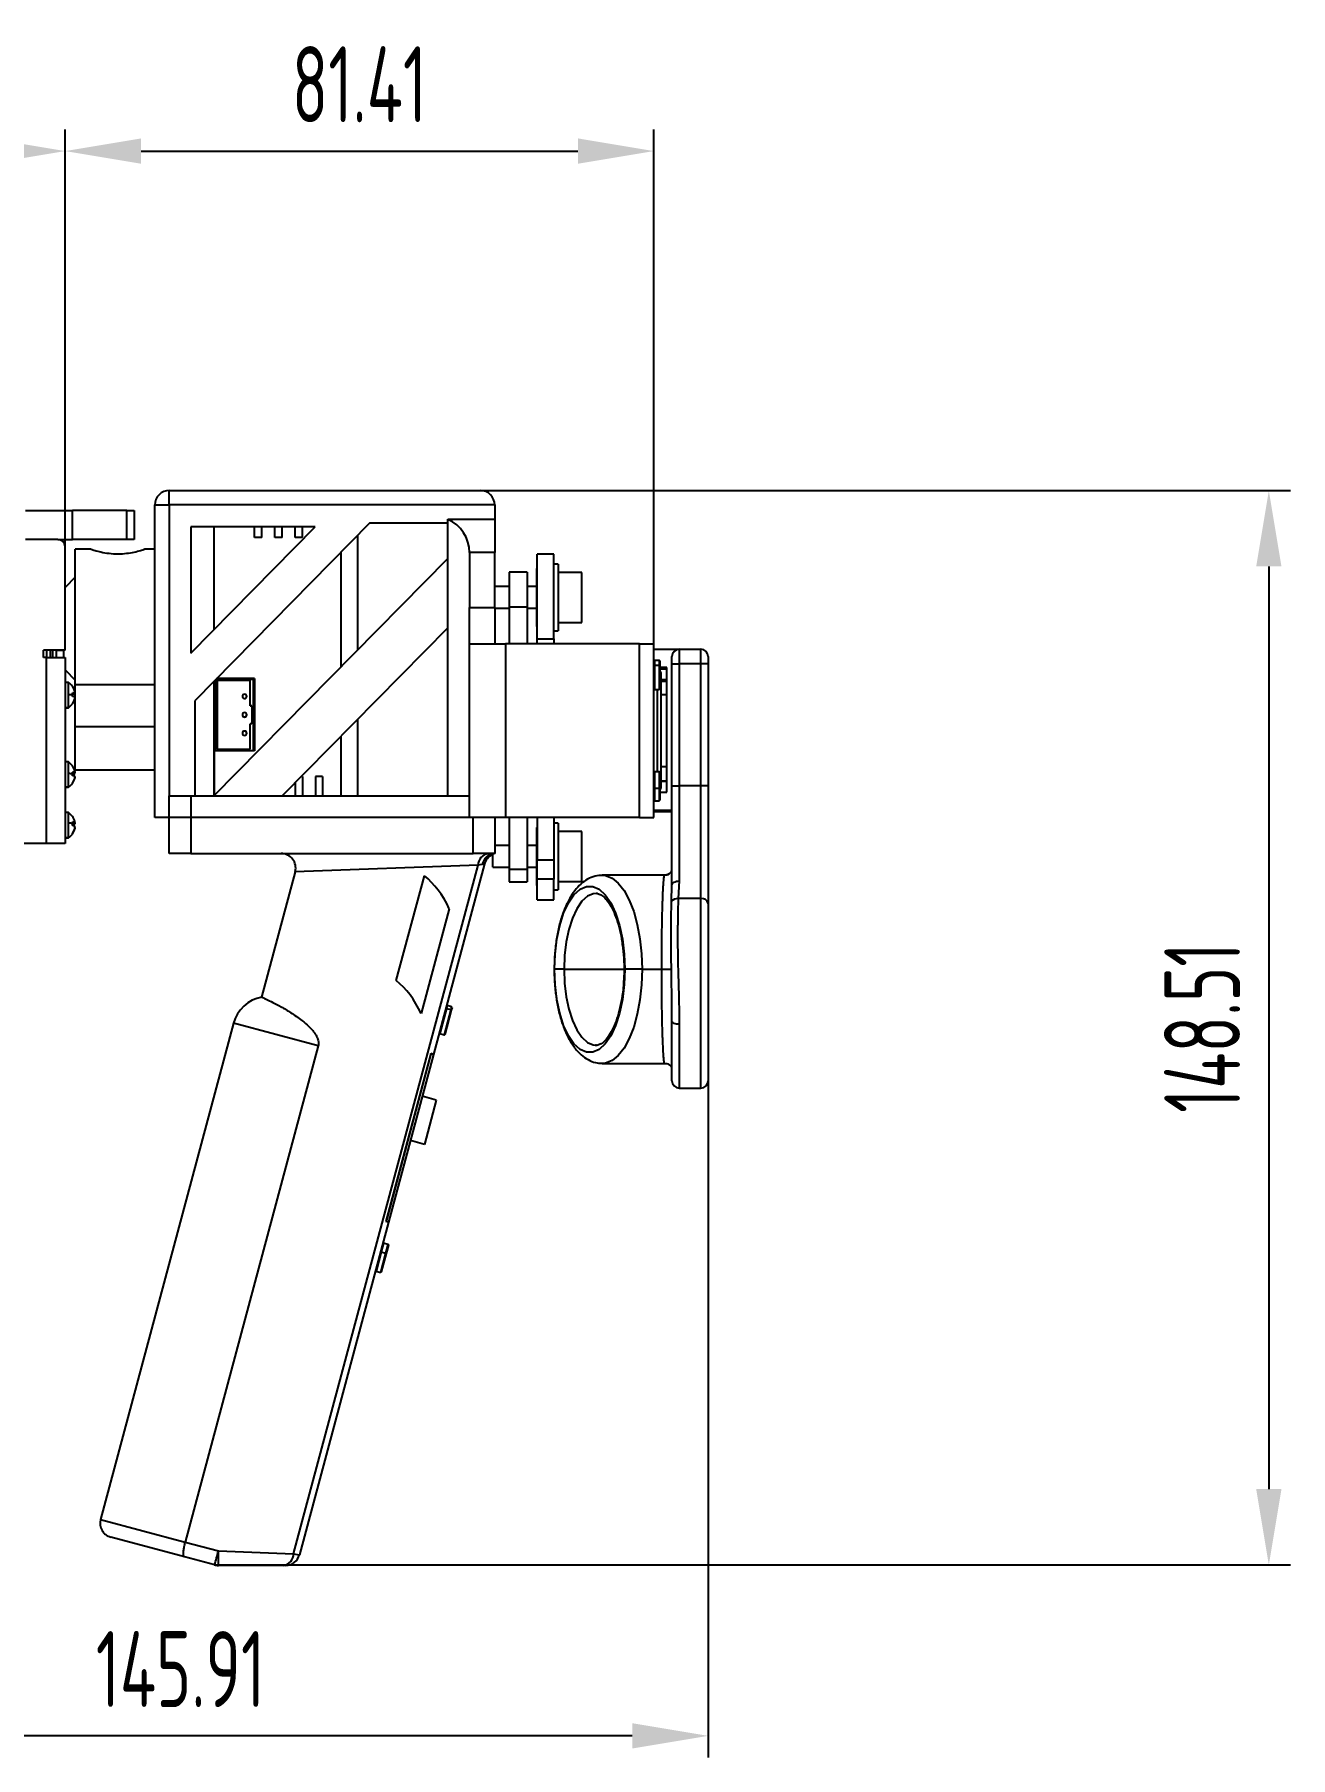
# Model space of a CAD drawing. Header units: millimetres. Extents: x 1167 to 2427, y 18 to 909.
# Drawn here: x 1931.9 to 2105.6, y 214.8 to 452.9 of the extents above; entities that cross this region are included whole.
import ezdxf

# ---------------------------------------------------------------- set-up
doc = ezdxf.new("R2010")
doc.units = ezdxf.units.MM
doc.header["$PDSIZE"] = -1
doc.layers.add('7标注层', color=4, linetype='Continuous')
doc.styles.add('PC_TEXTSTYLE', font='ISOCP.SHX', dxfattribs={"width": 0.707, "bigfont": 'GBCBIG.SHX'})
doc.dimstyles.new('GB_LINEAR', dxfattribs={"dimtxt": 3.5, "dimasz": 3.5, "dimexe": 1, "dimexo": 0, "dimgap": 1.5, "dimtad": 1, "dimdsep": 46, "dimtxsty": 'PC_TEXTSTYLE', "dimcen": 0, "dimclrd": 256, "dimclrt": 3, "dimadec": 0, "dimazin": 2, "dimtp": 0.1, "dimtm": 0.1, "dimtfac": 0.71, "dimtdec": 3, "dimtmove": 0, "dimatfit": 3, "dimfxl": 1, "dimtfill": 1, "dimarcsym": 0})

# ---------------------------------------------------------------- blocks, each defined once
blk = doc.blocks.new('*D23')
at = {"layer": '7标注层', "color": 0, "lineweight": -2}
for p, q in [((1879.12, 372.12), (1879.12, 439.81)), ((1936.12, 372.12), (1936.12, 439.81))]:
    blk.add_line(p, q, dxfattribs=at)
at = {"layer": '7标注层', "lineweight": -2}
blk.add_line((1889.62, 436.81), (1925.62, 436.81), dxfattribs=at)
at = {"layer": '7标注层'}
for points in [[(1889.62, 438.56), (1889.62, 435.06), (1879.12, 436.81)], [(1925.62, 435.06), (1925.62, 438.56), (1936.12, 436.81)]]:
    blk.add_solid(points, dxfattribs=at)
at = {"layer": 'Defpoints', "color": 0}
for p in [(1936.12, 436.81), (1879.12, 372.12), (1936.12, 372.12)]:
    blk.add_point(p, dxfattribs=at)
at = {"layer": '7标注层', "color": 3, "insert": (1907.62, 446.04), "char_height": 10.5, "attachment_point": 5, "style": 'PC_TEXTSTYLE', "bg_fill": 3, "box_fill_scale": 1.1, "bg_fill_color": 257, "bg_fill_transparency": 0}
blk.add_mtext('57', dxfattribs=at)
blk = doc.blocks.new('*D24')
at = {"layer": '7标注层', "color": 0, "lineweight": -2}
for p, q in [((1936.12, 382.12), (1936.12, 439.81)), ((2017.53, 368.71), (2017.53, 439.81))]:
    blk.add_line(p, q, dxfattribs=at)
at = {"layer": '7标注层', "lineweight": -2}
blk.add_line((1946.62, 436.81), (2007.03, 436.81), dxfattribs=at)
at = {"layer": '7标注层'}
for points in [[(1946.62, 438.56), (1946.62, 435.06), (1936.12, 436.81)], [(2007.03, 435.06), (2007.03, 438.56), (2017.53, 436.81)]]:
    blk.add_solid(points, dxfattribs=at)
at = {"layer": 'Defpoints', "color": 0}
for p in [(2017.53, 436.81), (1936.12, 382.12), (2017.53, 368.71)]:
    blk.add_point(p, dxfattribs=at)
at = {"layer": '7标注层', "color": 3, "insert": (1976.82, 446.04), "char_height": 10.5, "attachment_point": 5, "style": 'PC_TEXTSTYLE', "bg_fill": 3, "box_fill_scale": 1.1, "bg_fill_color": 257, "bg_fill_transparency": 0}
blk.add_mtext('81.41', dxfattribs=at)
blk = doc.blocks.new('*D25')
at = {"layer": '7标注层', "color": 0, "lineweight": -2}
for p, q in [((1965.3, 389.89), (2105.55, 389.89)), ((1956.8, 241.38), (2105.55, 241.38))]:
    blk.add_line(p, q, dxfattribs=at)
at = {"layer": '7标注层', "lineweight": -2}
blk.add_line((2102.55, 379.39), (2102.55, 251.88), dxfattribs=at)
at = {"layer": '7标注层'}
for points in [[(2104.3, 379.39), (2100.8, 379.39), (2102.55, 389.89)], [(2100.8, 251.88), (2104.3, 251.88), (2102.55, 241.38)]]:
    blk.add_solid(points, dxfattribs=at)
at = {"layer": 'Defpoints', "color": 0}
for p in [(1965.3, 389.89), (1956.8, 241.38), (2102.55, 241.38)]:
    blk.add_point(p, dxfattribs=at)
at = {"layer": '7标注层', "color": 3, "insert": (2093.33, 315.64), "char_height": 10.5, "attachment_point": 5, "rotation": 90, "style": 'PC_TEXTSTYLE', "bg_fill": 3, "box_fill_scale": 1.1, "bg_fill_color": 257, "bg_fill_transparency": 0}
blk.add_mtext('148.51', dxfattribs=at)
blk = doc.blocks.new('*D26')
at = {"layer": '7标注层', "color": 0, "lineweight": -2}
for p, q in [((1879.12, 372.12), (1879.12, 214.76)), ((2025.03, 308.31), (2025.03, 214.76))]:
    blk.add_line(p, q, dxfattribs=at)
at = {"layer": '7标注层', "lineweight": -2}
blk.add_line((2014.53, 217.76), (1889.62, 217.76), dxfattribs=at)
at = {"layer": '7标注层'}
for points in [[(1889.62, 219.51), (1889.62, 216.01), (1879.12, 217.76)], [(2014.53, 216.01), (2014.53, 219.51), (2025.03, 217.76)]]:
    blk.add_solid(points, dxfattribs=at)
at = {"layer": 'Defpoints', "color": 0}
for p in [(1879.12, 372.12), (2025.03, 308.31), (1879.12, 217.76)]:
    blk.add_point(p, dxfattribs=at)
at = {"layer": '7标注层', "color": 3, "insert": (1952.07, 226.99), "char_height": 10.5, "attachment_point": 5, "style": 'PC_TEXTSTYLE', "bg_fill": 3, "box_fill_scale": 1.1, "bg_fill_color": 257, "bg_fill_transparency": 0}
blk.add_mtext('145.91', dxfattribs=at)

msp = doc.modelspace()

# ---------------------------------------------------------------- linework, layer by layer
at = {"color": 7, "linetype": 'Continuous', "lineweight": 25}
for p, q in [((1950.526, 387.891), (1950.526, 389.891)), ((1950.526, 389.891), (1993.526, 389.891)), ((1930.647, 387.123), (1937.147, 387.123)), ((1937.147, 383.123), (1937.147, 387.123)), ((1944.647, 387.123), (1937.147, 387.123)), ((1944.647, 383.123), (1944.647, 387.123)), ((1944.647, 387.123), (1945.647, 387.123)), ((1945.647, 387.123), (1945.647, 383.123)), ((1948.526, 387.891), (1950.526, 387.891)), ((1948.526, 344.711), (1948.526, 387.891)), ((1995.526, 387.891), (1950.526, 387.891)), ((1950.526, 387.891), (1950.526, 347.711)), ((1989.026, 385.37), (1989.026, 385.909)), ((1989.026, 385.909), (1995.526, 385.909)), ((1995.526, 387.891), (1995.526, 385.909)), ((1995.526, 385.909), (1995.526, 381.326)), ((1953.526, 384.891), (1953.526, 367.431)), ((1953.526, 367.431), (1970.712, 384.891)), ((1970.712, 384.891), (1953.526, 384.891)), ((1978.206, 385.37), (1954.062, 360.841)), ((1956.726, 370.682), (1956.726, 384.891)), ((1962.326, 383.386), (1962.326, 384.891)), ((1963.326, 383.386), (1963.326, 384.891)), ((1965.126, 383.386), (1965.126, 384.891)), ((1966.126, 383.386), (1966.126, 384.891)), ((1967.926, 383.386), (1967.926, 384.891)), ((1968.926, 383.386), (1968.926, 384.891)), ((1976.526, 383.663), (1976.526, 367.835)), ((1989.026, 385.37), (1978.206, 385.37)), ((1989.026, 380.502), (1989.026, 385.37)), ((1935.116, 383.123), (1930.647, 383.123)), ((1935.116, 383.123), (1937.147, 383.123)), ((1936.116, 367.803), (1936.116, 382.123)), ((1944.647, 383.123), (1937.147, 383.123)), ((1939.666, 381.798), (1937.526, 381.798)), ((1937.526, 370.798), (1937.526, 381.798)), ((1945.647, 383.123), (1944.647, 383.123)), ((1948.526, 381.798), (1947.115, 381.798)), ((1963.326, 383.386), (1962.326, 383.386)), ((1966.126, 383.386), (1965.126, 383.386)), ((1968.926, 383.386), (1967.926, 383.386)), ((1974.226, 381.327), (1974.226, 365.504)), ((1992.026, 381.326), (1992.026, 373.711)), ((1995.526, 381.326), (1992.026, 381.326)), ((1995.526, 373.711), (1995.526, 381.326)), ((2003.676, 381.11), (2001.376, 381.11)), ((2001.376, 369.379), (2001.376, 381.11)), ((2003.676, 369.379), (2003.676, 381.11)), ((1956.667, 347.711), (1989.026, 380.502)), ((1989.026, 370.917), (1989.026, 380.502)), ((2001.376, 379.11), (2001.276, 379.11)), ((2001.276, 379.11), (2001.276, 372.312)), ((2004.276, 379.71), (2003.676, 379.71)), ((2004.276, 379.71), (2004.276, 371.892)), ((1937.526, 377.898), (1936.116, 376.488)), ((1997.526, 376.61), (1995.526, 376.61)), ((2000.026, 378.61), (1997.526, 378.61)), ((1997.526, 378.61), (1997.526, 373.788)), ((2000.026, 378.61), (2000.026, 373.788)), ((2001.276, 376.61), (2000.026, 376.61)), ((2007.576, 378.56), (2004.276, 378.56)), ((2007.576, 371.66), (2007.576, 378.56)), ((1992.026, 373.711), (1995.526, 373.711)), ((1992.026, 368.711), (1992.026, 373.711)), ((1995.526, 373.711), (1995.526, 368.711)), ((1995.526, 373.61), (1997.526, 373.61)), ((2000.026, 373.788), (1997.526, 373.788)), ((1997.526, 373.788), (1997.526, 368.711)), ((2000.026, 373.788), (2000.026, 368.711)), ((2000.026, 373.61), (2001.276, 373.61)), ((2001.276, 372.312), (2001.276, 371.11)), ((2004.276, 371.892), (2004.276, 370.51)), ((2004.276, 371.66), (2007.576, 371.66)), ((1937.526, 363.02), (1937.526, 370.798)), ((1989.026, 370.917), (1966.126, 347.711)), ((1989.026, 347.711), (1989.026, 370.917)), ((2001.276, 371.11), (2001.376, 371.11)), ((2001.376, 369.379), (2003.676, 369.379)), ((2001.376, 368.711), (2001.376, 369.379)), ((2003.676, 370.51), (2004.276, 370.51)), ((2003.676, 369.379), (2003.676, 368.711)), ((1936.116, 367.803), (1933.116, 367.803)), ((1933.116, 366.803), (1933.116, 367.803)), ((1933.516, 366.803), (1933.116, 366.803)), ((1933.516, 366.803), (1933.516, 341.123)), ((1933.516, 366.803), (1936.116, 366.803)), ((1933.616, 366.803), (1933.616, 367.803)), ((1934.116, 366.803), (1934.116, 367.803)), ((1935.926, 367.798), (1934.916, 367.798)), ((1934.916, 366.803), (1934.916, 367.798)), ((1935.926, 366.803), (1935.926, 367.803)), ((1936.116, 366.803), (1936.116, 341.123)), ((1992.026, 344.711), (1992.026, 368.711)), ((1992.026, 368.711), (1997.026, 368.711)), ((1997.026, 368.711), (1997.026, 344.711)), ((2015.526, 368.711), (1997.026, 368.711)), ((2015.526, 344.711), (2015.526, 368.711)), ((2015.526, 368.711), (2017.526, 368.711)), ((2017.526, 344.711), (2017.526, 368.711)), ((2020.783, 367.911), (2017.526, 367.911)), ((2020.026, 365.941), (2020.026, 366.941)), ((2021.026, 367.941), (2021.026, 365.941)), ((2021.026, 367.941), (2024.026, 367.941)), ((2024.026, 365.941), (2024.026, 367.941)), ((2025.026, 366.941), (2025.026, 365.941)), ((1936.116, 365.108), (1937.526, 363.698)), ((2018.246, 366.411), (2017.606, 366.411)), ((2017.606, 365.748), (2018.246, 365.748)), ((2018.326, 366.331), (2018.326, 365.694)), ((2018.326, 365.694), (2018.326, 362.491)), ((2019.326, 365.411), (2018.326, 365.411)), ((2019.326, 365.211), (2018.326, 365.211)), ((2018.526, 364.711), (2018.326, 364.911)), ((2018.526, 348.711), (2018.526, 364.711)), ((2019.326, 348.211), (2019.326, 365.411)), ((2020.026, 365.941), (2021.026, 365.941)), ((2020.026, 349.084), (2020.026, 365.941)), ((2024.026, 365.941), (2021.026, 365.941)), ((2021.026, 365.941), (2021.026, 349.084)), ((2025.026, 365.941), (2024.026, 365.941)), ((2024.026, 349.084), (2024.026, 365.941)), ((2025.026, 365.941), (2025.026, 349.084)), ((1936.583, 363.373), (1936.116, 363.373)), ((1936.583, 361.677), (1936.583, 363.373)), ((1948.526, 363.02), (1937.526, 363.02)), ((1937.526, 357.242), (1937.526, 363.02)), ((1956.726, 347.77), (1956.726, 363.548)), ((1956.926, 363.751), (1956.926, 353.939)), ((1957.012, 363.839), (1962.126, 363.839)), ((1957.012, 363.839), (1962.126, 363.839)), ((1962.326, 363.889), (1957.061, 363.889)), ((1961.726, 363.639), (1957.126, 363.639)), ((1957.126, 363.639), (1957.126, 354.139)), ((1961.726, 363.638), (1957.126, 363.638)), ((1961.726, 360.146), (1961.726, 363.639)), ((1962.126, 363.839), (1962.126, 353.939)), ((1962.126, 363.839), (1962.126, 363.839)), ((1962.326, 363.889), (1962.326, 353.889)), ((2017.606, 362.411), (2018.246, 362.411)), ((2018.026, 351.011), (2018.026, 362.411)), ((2019.326, 363.711), (2018.526, 363.711)), ((1936.583, 359.874), (1936.116, 359.874)), ((1936.116, 359.873), (1936.583, 359.873)), ((1936.583, 359.874), (1936.583, 361.677)), ((1936.583, 359.873), (1936.583, 359.874)), ((1937.126, 361.887), (1937.489, 361.887)), ((1954.062, 360.841), (1954.062, 347.711)), ((1960.626, 361.429), (1960.626, 361.427)), ((1960.926, 361.129), (1960.926, 361.127)), ((1961.226, 361.427), (1961.226, 361.429)), ((1961.926, 360.146), (1961.726, 360.146)), ((1961.726, 360.146), (1961.926, 360.146)), ((1961.726, 360.146), (1961.726, 360.146)), ((1961.926, 360.146), (1961.926, 357.631)), ((2018.526, 361.711), (2019.326, 361.711)), ((1960.626, 358.889), (1960.626, 358.887)), ((1960.926, 358.589), (1960.926, 358.587)), ((1961.226, 358.887), (1961.226, 358.889)), ((1961.726, 354.139), (1961.726, 357.631)), ((1961.926, 357.631), (1961.726, 357.631)), ((1976.526, 358.25), (1976.526, 347.711)), ((1948.526, 357.242), (1937.526, 357.242)), ((1937.526, 351.242), (1937.526, 357.242)), ((1960.626, 356.349), (1960.626, 356.347)), ((1960.926, 356.049), (1960.926, 356.047)), ((1961.226, 356.347), (1961.226, 356.349)), ((1974.226, 355.919), (1974.226, 347.711)), ((1956.726, 353.889), (1956.726, 347.77)), ((1962.326, 353.889), (1956.726, 353.889)), ((1956.926, 353.939), (1962.126, 353.939)), ((1956.926, 353.939), (1956.926, 353.938)), ((1956.926, 353.938), (1962.126, 353.938)), ((1957.126, 354.139), (1961.726, 354.139)), ((1962.126, 353.939), (1962.126, 353.938)), ((1936.583, 352.373), (1936.116, 352.373)), ((1936.583, 350.772), (1936.583, 352.373)), ((1936.583, 348.88), (1936.583, 350.772)), ((1937.131, 350.91), (1937.489, 350.91)), ((1937.137, 350.834), (1937.452, 350.834)), ((1948.526, 351.242), (1937.526, 351.242)), ((1968.926, 350.386), (1968.766, 350.386)), ((1968.926, 350.386), (1968.926, 347.711)), ((1971.726, 350.386), (1970.726, 350.386)), ((1970.726, 350.386), (1970.726, 347.711)), ((1971.726, 350.386), (1971.726, 347.711)), ((2018.246, 351.011), (2017.606, 351.011)), ((2018.326, 350.931), (2018.326, 348.748)), ((2019.326, 351.711), (2018.526, 351.711)), ((1936.583, 348.88), (1936.116, 348.88)), ((1936.116, 348.873), (1936.583, 348.873)), ((1936.583, 348.873), (1936.583, 348.88)), ((1967.926, 349.535), (1967.926, 347.711)), ((2017.606, 348.737), (2018.246, 348.737)), ((2018.326, 348.748), (2018.326, 347.091)), ((2018.326, 348.511), (2018.526, 348.711)), ((2018.326, 348.211), (2019.326, 348.211)), ((2018.526, 349.711), (2019.326, 349.711)), ((2020.026, 335.341), (2020.026, 349.084)), ((2020.026, 349.084), (2021.026, 349.084)), ((2021.026, 349.084), (2021.026, 335.922)), ((2024.026, 349.084), (2021.026, 349.084)), ((2024.026, 333.489), (2024.026, 349.084)), ((2025.026, 349.084), (2024.026, 349.084)), ((2025.026, 349.084), (2025.026, 332.799)), ((1936.583, 345.373), (1936.116, 345.373)), ((1936.583, 343.934), (1936.583, 345.373)), ((1950.526, 344.711), (1950.526, 347.711)), ((1950.526, 347.711), (1953.526, 347.711)), ((1953.526, 347.711), (1953.526, 344.711)), ((1953.526, 347.711), (1992.026, 347.711)), ((2017.526, 345.711), (2020.026, 345.711)), ((2017.526, 345.511), (2020.026, 345.511)), ((2017.606, 347.011), (2018.246, 347.011)), ((1936.583, 341.901), (1936.583, 343.934)), ((1937.137, 343.946), (1937.489, 343.946)), ((1937.14, 343.789), (1937.452, 343.789)), ((1950.526, 344.711), (1948.526, 344.711)), ((1953.526, 344.711), (1950.526, 344.711)), ((1950.526, 339.711), (1950.526, 344.711)), ((1992.026, 344.711), (1953.526, 344.711)), ((1953.526, 344.711), (1953.526, 339.711)), ((1997.026, 344.711), (1992.026, 344.711)), ((1992.526, 339.711), (1992.526, 344.711)), ((1995.526, 344.711), (1995.526, 339.711)), ((2015.526, 344.711), (1997.026, 344.711)), ((1997.526, 344.711), (1997.526, 337.519)), ((2000.026, 344.711), (2000.026, 337.519)), ((2001.376, 343.311), (2001.276, 343.311)), ((2001.276, 343.311), (2001.276, 335.312)), ((2001.376, 344.711), (2001.376, 338.834)), ((2003.676, 344.711), (2003.676, 338.834)), ((2004.276, 343.911), (2003.676, 343.911)), ((2004.276, 343.911), (2004.276, 334.712)), ((2015.526, 344.711), (2017.526, 344.711)), ((1933.516, 341.123), (1921.445, 341.123)), ((1936.116, 341.123), (1933.516, 341.123)), ((1936.583, 341.901), (1936.116, 341.901)), ((1936.116, 341.873), (1936.583, 341.873)), ((1936.583, 341.873), (1936.583, 341.901)), ((1997.526, 340.811), (1995.526, 340.811)), ((2001.276, 340.811), (2000.026, 340.811)), ((2007.576, 342.761), (2004.276, 342.761)), ((2007.576, 335.861), (2007.576, 342.761)), ((1953.526, 339.711), (1950.526, 339.711)), ((1953.526, 339.711), (1992.526, 339.711)), ((1994.112, 338.296), (1987.054, 311.958)), ((1995.526, 339.711), (1992.526, 339.711)), ((1995.276, 337.811), (1995.276, 339.626)), ((2001.376, 338.834), (2003.676, 338.834)), ((2001.376, 336.188), (2001.376, 338.834)), ((2003.676, 338.834), (2003.676, 336.188)), ((1967.934, 337.193), (1963.295, 319.881)), ((1967.714, 242.94), (1993.209, 338.087)), ((1981.914, 322.144), (1985.797, 336.633)), ((1993.78, 338.178), (1993.209, 338.087)), ((1995.276, 337.811), (1997.526, 337.811)), ((2000.026, 337.519), (1997.526, 337.519)), ((1997.526, 337.519), (1997.526, 335.811)), ((2000.026, 337.811), (2001.276, 337.811)), ((2000.026, 337.519), (2000.026, 335.811)), ((2003.676, 336.188), (2001.376, 336.188)), ((2001.376, 333.311), (2001.376, 336.188)), ((2003.676, 333.311), (2003.676, 336.188)), ((2004.276, 335.861), (2007.576, 335.861)), ((2019.026, 336.711), (2010.397, 336.711)), ((2021.026, 335.922), (2020.882, 333.489)), ((1997.526, 335.811), (2000.026, 335.811)), ((2001.276, 335.312), (2001.276, 335.311)), ((2001.276, 335.311), (2001.376, 335.311)), ((2003.676, 334.711), (2004.276, 334.711)), ((2004.276, 334.712), (2004.276, 334.711)), ((2009.709, 334.204), (2009.548, 334.211)), ((2019.954, 333.069), (2020.026, 335.341)), ((2024.026, 333.489), (2020.882, 333.489)), ((1989.237, 332.085), (1985.354, 317.596)), ((2001.376, 333.311), (2003.676, 333.311)), ((2025.026, 332.799), (2025.026, 308.307)), ((2005.111, 323.711), (2003.782, 323.711)), ((2015.891, 323.711), (2013.502, 323.711)), ((2015.891, 323.711), (2018.603, 323.711)), ((2018.603, 323.711), (2019.946, 323.711)), ((1989.516, 318.053), (1988.624, 314.725)), ((1988.837, 318.3), (1989.455, 318.135)), ((1989.561, 318.532), (1988.943, 318.698)), ((1989.618, 318.434), (1989.516, 318.053)), ((1959.397, 316.263), (1941.021, 247.682)), ((1987.908, 314.834), (1988.526, 314.669)), ((2020.026, 308.307), (2020.026, 316.543)), ((1971.113, 313.123), (1952.736, 244.543)), ((1986.693, 312.054), (1980.482, 288.872)), ((1986.703, 312.051), (1980.491, 288.87)), ((1986.703, 312.051), (1986.693, 312.054)), ((1987.054, 311.958), (1986.693, 312.054)), ((1986.703, 312.051), (1987.054, 311.957)), ((2009.387, 313.218), (2009.548, 313.211)), ((1987.054, 311.957), (1980.843, 288.775)), ((1987.054, 311.958), (1987.054, 311.957)), ((2010.397, 310.711), (2019.026, 310.711)), ((2021.026, 307.307), (2024.026, 307.307)), ((1987.433, 305.644), (1985.501, 306.162)), ((1987.433, 305.644), (1985.79, 299.51)), ((1985.79, 299.51), (1983.858, 300.028)), ((1980.843, 288.775), (1968.523, 242.798)), ((1980.485, 288.871), (1980.491, 288.87)), ((1980.843, 288.775), (1980.491, 288.87)), ((1980.762, 285.691), (1980.143, 285.857)), ((1979.823, 284.662), (1980.441, 284.496)), ((1980.511, 284.446), (1979.824, 281.884)), ((1980.818, 285.593), (1980.511, 284.446)), ((1979.108, 281.993), (1979.726, 281.828)), ((1952.631, 242.5), (1942.435, 245.232)), ((1952.736, 244.543), (1957.32, 243.314)), ((1957.32, 243.314), (1967.714, 242.94)), ((1967.714, 242.94), (1968.523, 242.798)), ((1956.796, 241.384), (1952.631, 242.5)), ((1966.309, 241.316), (1957.314, 241.316)), ((1966.591, 241.316), (1966.309, 241.316))]:
    msp.add_line(p, q, dxfattribs=at)
at = {"color": 8, "linetype": 'Continuous', "lineweight": 25}
for p, q in [((1934.416, 366.803), (1934.416, 367.803)), ((2017.606, 366.411), (2017.606, 365.748)), ((2017.606, 365.748), (2017.606, 362.411)), ((2018.246, 366.411), (2018.246, 365.748)), ((2018.246, 365.748), (2018.246, 362.411)), ((2018.526, 363.548), (2019.326, 363.548)), ((1937.126, 361.887), (1937.452, 361.887)), ((1937.439, 361.109), (1937.452, 361.109)), ((1937.449, 361.166), (1937.452, 361.166)), ((1937.131, 350.911), (1937.452, 350.911)), ((1937.442, 350.154), (1937.452, 350.154)), ((1937.444, 350.119), (1937.452, 350.119)), ((2017.606, 351.011), (2017.606, 348.737)), ((2018.246, 351.011), (2018.246, 348.737)), ((2017.606, 348.737), (2017.606, 347.011)), ((2018.246, 348.737), (2018.246, 347.011)), ((2018.526, 349.781), (2019.326, 349.781)), ((1937.137, 343.949), (1937.452, 343.949)), ((1937.43, 343.136), (1937.452, 343.136)), ((1993.209, 338.087), (1967.934, 337.193)), ((2024.026, 307.307), (2024.026, 333.489)), ((2003.748, 323.711), (2003.782, 323.711)), ((2005.111, 323.711), (2013.408, 323.711)), ((2013.408, 323.711), (2013.502, 323.711)), ((1988.837, 318.3), (1987.908, 314.834)), ((1989.455, 318.135), (1988.526, 314.669)), ((1988.943, 318.698), (1988.837, 318.3)), ((1989.561, 318.532), (1989.455, 318.135)), ((1971.113, 313.123), (1959.397, 316.263)), ((2021.026, 316.111), (2021.026, 307.307)), ((1980.143, 285.857), (1979.823, 284.662)), ((1979.823, 284.662), (1979.108, 281.993)), ((1980.441, 284.496), (1979.726, 281.828)), ((1980.762, 285.691), (1980.441, 284.496)), ((1941.021, 247.682), (1952.736, 244.543))]:
    msp.add_line(p, q, dxfattribs=at)
at = {"color": 7, "linetype": 'Continuous', "lineweight": 25, "flags": 128}
for points in [[(1937.123, 362.83), (1937.131, 362.828), (1937.136, 362.826), (1937.14, 362.825), (1937.141, 362.823), (1937.14, 362.821), (1937.136, 362.819), (1937.132, 362.817)], [(1937.141, 360.423), (1937.141, 360.424), (1937.14, 360.426), (1937.136, 360.428), (1937.131, 360.429), (1937.123, 360.431)], [(1937.123, 351.84), (1937.131, 351.835), (1937.136, 351.829), (1937.14, 351.824), (1937.141, 351.819), (1937.14, 351.815)], [(1937.138, 349.419), (1937.14, 349.422), (1937.141, 349.428), (1937.14, 349.433), (1937.136, 349.438), (1937.131, 349.443), (1937.123, 349.449)], [(1937.123, 344.848), (1937.131, 344.837), (1937.131, 344.836)], [(2020.026, 335.341), (2020.045, 335.454), (2020.102, 335.563), (2020.195, 335.664), (2020.319, 335.752), (2020.47, 335.824), (2020.643, 335.878), (2020.831, 335.911), (2021.026, 335.922)], [(2003.782, 323.711), (2003.865, 325.824), (2004.11, 327.865), (2004.51, 329.765), (2005.05, 331.458), (2005.713, 332.888), (2006.476, 334.005), (2007.312, 334.772), (2008.193, 335.162), (2009.09, 335.162), (2009.972, 334.772), (2010.808, 334.005), (2011.571, 332.888), (2012.234, 331.458), (2012.774, 329.765), (2013.174, 327.865), (2013.419, 325.824), (2013.502, 323.711)], [(2013.502, 323.711), (2013.419, 321.598), (2013.174, 319.556), (2012.774, 317.657), (2012.234, 315.963), (2011.571, 314.533), (2010.808, 313.416), (2009.972, 312.65), (2009.09, 312.26), (2008.193, 312.26), (2007.312, 312.65), (2006.476, 313.416), (2005.713, 314.533), (2005.05, 315.963), (2004.51, 317.657), (2004.11, 319.556), (2003.865, 321.598), (2003.782, 323.711)], [(2021.026, 316.111), (2020.831, 316.119), (2020.643, 316.144), (2020.47, 316.184), (2020.319, 316.237), (2020.195, 316.303), (2020.102, 316.377), (2020.045, 316.459), (2020.026, 316.543)], [(1979.738, 284.653), (1979.741, 284.658), (1979.747, 284.662), (1979.755, 284.666), (1979.766, 284.668), (1979.779, 284.668), (1979.793, 284.667), (1979.808, 284.665), (1979.823, 284.662)], [(1980.441, 284.496), (1980.456, 284.491), (1980.47, 284.486), (1980.483, 284.479), (1980.494, 284.473), (1980.502, 284.466), (1980.508, 284.459), (1980.511, 284.452), (1980.511, 284.446)]]:
    msp.add_lwpolyline(points, dxfattribs=at)
at = {"color": 8, "linetype": 'Continuous', "lineweight": 25, "flags": 128}
for points in [[(2010.429, 336.71), (2010.851, 336.666), (2011.746, 336.313), (2012.604, 335.616), (2013.402, 334.594), (2014.118, 333.275), (2014.733, 331.695), (2015.229, 329.898), (2015.593, 327.932), (2015.816, 325.85), (2015.891, 323.711)], [(2009.548, 334.211), (2009.139, 334.166), (2008.334, 333.81), (2007.57, 333.11), (2006.874, 332.09), (2006.269, 330.784), (2005.775, 329.238), (2005.41, 327.504), (2005.186, 325.64), (2005.111, 323.711)], [(2005.111, 323.711), (2005.186, 321.781), (2005.41, 319.918), (2005.775, 318.183), (2006.269, 316.637), (2006.874, 315.331), (2007.57, 314.311), (2008.334, 313.611), (2009.139, 313.255), (2009.387, 313.218)], [(2015.891, 323.711), (2015.816, 321.571), (2015.593, 319.49), (2015.229, 317.523), (2014.733, 315.726), (2014.118, 314.146), (2013.402, 312.827), (2012.604, 311.806), (2011.746, 311.108), (2010.851, 310.755), (2010.365, 310.711)]]:
    msp.add_lwpolyline(points, dxfattribs=at)
at = {"color": 7, "linetype": 'Continuous', "lineweight": 25}
for centre, radius, start, end in [((1950.526, 387.891), 2, 90, 180), ((1993.526, 387.891), 2, 360, 90), ((1987.026, 381.326), 5, 360, 66.42182), ((1935.116, 382.123), 1, 0, 90), ((2021.026, 366.941), 1, 90, 180), ((2024.026, 366.941), 1, 0, 90), ((2017.606, 366.331), 0.08, 90, 180), ((2017.595, 365.678), 0.0709, 81.02615, 166.50912), ((2018.246, 366.331), 0.08, 0, 90), ((2018.257, 365.678), 0.0709, 13.49088, 98.97385), ((1935.409, 361.623), 2.107, 34.73066, 56.14496), ((1935.41, 361.631), 2.091, 12.4256, 35.00825), ((1935.409, 361.623), 2.107, 15.32827, 34.73066), ((2017.606, 362.491), 0.08, 180, 270), ((2018.246, 362.491), 0.08, 270, 0), ((1936.124, 337.245), 24.436, 87.61378, 88.92345), ((1935.409, 361.623), 2.107, 303.85504, 325.26934), ((1936.993, 357.68), 4.232, 83.7675, 88.23843), ((1935.41, 361.66), 1.731, 0.00002, 8.30185), ((1936.993, 366.066), 4.232, 271.76157, 276.2325), ((1935.41, 361.66), 1.731, 351.69815, 359.99998), ((1936.993, 357.18), 4.232, 83.7675, 88.23843), ((1935.41, 361.631), 2.091, 324.99175, 347.5744), ((1935.41, 361.616), 2.091, 324.99175, 347.5744), ((1935.409, 361.623), 2.107, 325.26934, 347.62589), ((1936.773, 361.245), 0.767, 27.731, 51.21491), ((1935.753, 361.531), 1.751, 329.00077, 346.06098), ((1960.926, 361.429), 0.3, 90, 270), ((1960.926, 361.427), 0.3, 180, 270), ((1960.926, 361.429), 0.3, 270, 90), ((1960.926, 361.427), 0.3, 270, 360), ((1960.926, 358.889), 0.3, 90, 270), ((1960.926, 358.887), 0.3, 180, 270), ((1960.926, 358.889), 0.3, 270, 90), ((1960.926, 358.887), 0.3, 270, 360), ((1960.926, 356.349), 0.3, 90, 270), ((1960.926, 356.347), 0.3, 180, 270), ((1960.926, 356.349), 0.3, 270, 90), ((1960.926, 356.347), 0.3, 270, 360), ((1935.409, 350.623), 2.107, 34.85643, 56.14496), ((1936.119, 341.884), 8.9, 83.40687, 87.01411), ((1935.42, 350.643), 2.081, 12.46843, 35.09886), ((1936.983, 349.369), 1.611, 73.06337, 85.01325), ((1935.421, 350.725), 1.72, 0.00013, 8.32792), ((1936.983, 352.375), 1.611, 274.98675, 286.93663), ((1936.85, 349.996), 0.798, 41.04137, 70.02542), ((1935.421, 350.725), 1.72, 351.67208, 359.99987), ((1936.983, 348.871), 1.611, 73.06337, 85.01325), ((1935.42, 350.645), 2.081, 324.90114, 347.53157), ((1935.42, 350.603), 2.081, 324.90114, 347.53157), ((1935.553, 350.56), 1.95, 323.62577, 346.91895), ((1935.409, 350.623), 2.107, 23.17814, 34.85643), ((1935.573, 350.693), 1.929, 13.01837, 23.189), ((1937.053, 351.032), 0.503, 305.58775, 322.48767), ((2017.606, 350.931), 0.08, 90, 180), ((2018.246, 350.931), 0.08, 0, 90), ((1935.409, 350.623), 2.107, 303.85504, 325.14357), ((1935.409, 350.623), 2.107, 325.14357, 336.82186), ((2017.586, 348.892), 0.156, 247.20362, 277.23606), ((2018.266, 348.892), 0.156, 262.76394, 292.79638), ((1935.409, 343.623), 2.107, 35.35532, 56.14496), ((2017.606, 347.091), 0.08, 180, 270), ((2018.246, 347.091), 0.08, 270, 0), ((1936.102, 339.539), 4.421, 76.4029, 83.75363), ((1935.459, 343.663), 2.043, 12.63786, 35.45543), ((1936.944, 343.167), 0.933, 57.00635, 78.96204), ((1935.463, 343.836), 1.678, 0.00057, 8.4309), ((1935.463, 343.836), 1.678, 351.5691, 359.99943), ((1936.944, 344.572), 0.933, 281.03796, 302.99365), ((1936.944, 342.675), 0.933, 57.00635, 78.96204), ((1935.459, 343.672), 2.043, 324.54457, 347.36214), ((1935.459, 343.583), 2.043, 324.54457, 347.36214), ((1935.409, 343.623), 2.107, 303.85504, 324.64468), ((1937.076, 342.442), 0.0644, 316.46727, 43.53273), ((1966.002, 337.711), 2, 345.81757, 90), ((1994.87, 338.069), 1.662, 98.8842, 179.37099), ((1995.601, 337.865), 1.847, 92.32794, 170.22969), ((1996.044, 337.779), 2, 105, 165), ((2020.797, 332.44), 1.051, 85.37261, 143.29907), ((2024.157, 332.609), 0.889, 12.36738, 98.48787), ((1964.227, 314.968), 5, 100.709, 165), ((1988.811, 318.232), 0.0732, 69.20948, 157.70136), ((1988.923, 318.621), 0.08, 75, 165), ((1989.443, 318.063), 0.0732, 352.29864, 80.79052), ((1989.541, 318.455), 0.08, 345, 75), ((1987.929, 314.912), 0.08, 165, 255), ((1988.547, 314.746), 0.08, 255, 345), ((2021.026, 308.307), 1, 180, 270), ((2024.026, 308.307), 1, 270, 0), ((1980.123, 285.78), 0.08, 75, 165), ((1980.741, 285.614), 0.08, 345, 75), ((1979.129, 282.07), 0.08, 165, 255), ((1979.747, 281.905), 0.08, 255, 345), ((1942.953, 247.164), 2, 165, 255), ((1807.772, 282.868), 154.69, 344.4444, 345.18519), ((1797.354, 242.815), 159.967, 359.46308, 0.17884), ((1966.052, 242.958), 1.662, 278.8842, 359.37099), ((1957.314, 243.316), 2, 255, 270), ((1966.591, 243.316), 2, 270, 345)]:
    msp.add_arc(centre, radius, start, end, dxfattribs=at)
for centre in [(1976.425, 314.791), (1972.543, 300.302)]:
    msp.add_ellipse(centre, major_axis=(6.276, 23.422), ratio=0.5773503, start_param=5.6837368, end_param=6.0379767, dxfattribs=at)
for points, knots in [([(1939.666, 381.798), (1939.705, 381.785), (1939.783, 381.757), (1940.39, 381.565), (1941.3, 381.337), (1942.473, 381.157), (1943.74, 381.119), (1944.935, 381.231), (1945.975, 381.439), (1946.747, 381.657), (1947.156, 381.795), (1947.125, 381.784), (1947.115, 381.781)], [0, 0, 0, 0, 0.1032675, 0.2064069, 0.312917, 0.4225982, 0.5283923, 0.62914, 0.731611, 0.8396838, 0.9488614, 1, 1, 1, 1]), ([(1937.452, 361.887), (1937.457, 361.889), (1937.465, 361.892), (1937.469, 361.916), (1937.471, 361.94), (1937.469, 361.97), (1937.465, 362.016), (1937.457, 362.055), (1937.452, 362.081)], [0, 0, 0, 0, 0.2501821, 0.37601, 0.4997529, 0.6235961, 0.7495628, 1, 1, 1, 1]), ([(1937.452, 361.181), (1937.457, 361.207), (1937.465, 361.246), (1937.469, 361.294), (1937.471, 361.325), (1937.469, 361.351), (1937.465, 361.378), (1937.457, 361.383), (1937.452, 361.387)], [0, 0, 0, 0, 0.2501821, 0.3759168, 0.4997537, 0.6235029, 0.7495628, 1, 1, 1, 1]), ([(1937.452, 361.359), (1937.457, 361.357), (1937.465, 361.354), (1937.469, 361.33), (1937.471, 361.306), (1937.469, 361.276), (1937.465, 361.231), (1937.457, 361.192), (1937.452, 361.166)], [0, 0, 0, 0, 0.2501821, 0.37601, 0.4997529, 0.6235961, 0.7495628, 1, 1, 1, 1]), ([(1937.452, 350.911), (1937.457, 350.911), (1937.465, 350.912), (1937.469, 350.934), (1937.471, 350.956), (1937.469, 350.984), (1937.465, 351.028), (1937.457, 351.067), (1937.452, 351.093)], [0, 0, 0, 0, 0.2501821, 0.37601, 0.4997529, 0.6235961, 0.7495628, 1, 1, 1, 1]), ([(1937.452, 351.05), (1937.457, 351.024), (1937.465, 350.985), (1937.469, 350.936), (1937.471, 350.904), (1937.469, 350.876), (1937.465, 350.847), (1937.457, 350.839), (1937.452, 350.834)], [0, 0, 0, 0, 0.2501821, 0.37591681, 0.49975367, 0.62350289, 0.74956278, 1, 1, 1, 1]), ([(1937.452, 350.196), (1937.457, 350.222), (1937.465, 350.262), (1937.469, 350.31), (1937.471, 350.343), (1937.469, 350.37), (1937.465, 350.399), (1937.457, 350.407), (1937.452, 350.412)], [0, 0, 0, 0, 0.2501821, 0.3759168, 0.4997537, 0.6235029, 0.7495628, 1, 1, 1, 1]), ([(1937.452, 350.336), (1937.457, 350.335), (1937.465, 350.334), (1937.469, 350.313), (1937.471, 350.291), (1937.469, 350.262), (1937.465, 350.218), (1937.457, 350.179), (1937.452, 350.154)], [0, 0, 0, 0, 0.2501821, 0.37600998, 0.49975291, 0.62359609, 0.74956278, 1, 1, 1, 1]), ([(1937.452, 343.949), (1937.457, 343.947), (1937.465, 343.945), (1937.469, 343.961), (1937.471, 343.98), (1937.469, 344.006), (1937.465, 344.048), (1937.457, 344.085), (1937.452, 344.11)], [0, 0, 0, 0, 0.2501821, 0.37601, 0.4997529, 0.6235961, 0.7495628, 1, 1, 1, 1]), ([(1937.452, 344.022), (1937.457, 343.996), (1937.465, 343.956), (1937.469, 343.906), (1937.471, 343.871), (1937.469, 343.841), (1937.465, 343.808), (1937.457, 343.797), (1937.452, 343.789)], [0, 0, 0, 0, 0.2501821, 0.3759168, 0.4997537, 0.6235029, 0.7495628, 1, 1, 1, 1]), ([(1937.452, 343.225), (1937.457, 343.251), (1937.465, 343.29), (1937.469, 343.34), (1937.471, 343.375), (1937.469, 343.405), (1937.465, 343.438), (1937.457, 343.449), (1937.452, 343.457)], [0, 0, 0, 0, 0.2501821, 0.3759168, 0.4997537, 0.6235029, 0.7495628, 1, 1, 1, 1]), ([(1937.452, 343.297), (1937.457, 343.299), (1937.465, 343.302), (1937.469, 343.285), (1937.471, 343.266), (1937.469, 343.24), (1937.465, 343.199), (1937.457, 343.161), (1937.452, 343.136)], [0, 0, 0, 0, 0.2501821, 0.37601, 0.4997529, 0.6235961, 0.7495628, 1, 1, 1, 1]), ([(1994.112, 338.296), (1994.107, 338.293), (1994.09, 338.281), (1993.913, 338.222), (1993.78, 338.178)], [0, 0, 0, 0, 0.2538775, 1, 1, 1, 1]), ([(2010.451, 336.668), (2010.277, 336.68), (2009.732, 336.717), (2008.839, 336.437), (2007.853, 335.896), (2006.958, 335.089), (2006.139, 334.021), (2005.408, 332.672), (2004.791, 331.078), (2004.31, 329.304), (2003.974, 327.411), (2003.781, 325.53), (2003.759, 324.286), (2003.748, 323.711)], [0, 0, 0, 0, 0.0390837, 0.1222392, 0.2053735, 0.2935511, 0.3900907, 0.4940805, 0.6003654, 0.7053739, 0.8089934, 0.9116746, 1, 1, 1, 1]), ([(2020.001, 337.364), (2020.003, 337.372), (2020.005, 337.383), (2019.837, 337.104), (2019.694, 336.96), (2019.577, 336.871), (2019.446, 336.8), (2019.266, 336.73), (2019.121, 336.718), (2019.026, 336.711)], [0, 0, 0, 0, 0.5002352, 0.6729085, 0.7396998, 0.7986574, 0.8528613, 0.9041757, 1, 1, 1, 1]), ([(2019.926, 337.27), (2019.91, 337.238), (2019.887, 337.189), (2019.835, 337.112), (2019.777, 337.036), (2019.688, 336.945), (2019.52, 336.823), (2019.289, 336.728), (2019.116, 336.717), (2019.026, 336.711)], [0, 0, 0, 0, 0.111137, 0.16510739, 0.21692113, 0.32205473, 0.43802741, 0.70611178, 1, 1, 1, 1]), ([(2009.644, 334.188), (2009.787, 334.168), (2010.063, 334.131), (2010.605, 333.757), (2011.187, 333.11), (2011.765, 332.157), (2012.288, 330.957), (2012.728, 329.53), (2013.036, 328.182), (2013.146, 327.286), (2013.184, 326.971)], [0, 0, 0, 0, 0.1338454, 0.2597213, 0.3942424, 0.525794, 0.6578492, 0.7915074, 0.9265962, 1, 1, 1, 1]), ([(2020.882, 333.489), (2020.873, 333.127), (2020.859, 332.548), (2020.839, 331.583), (2020.823, 330.676), (2020.809, 329.523), (2020.803, 328.235), (2020.81, 326.745), (2020.832, 325.251), (2020.866, 323.735), (2020.909, 322.177), (2020.961, 320.342), (2021.013, 318.263), (2021.022, 316.828), (2021.026, 316.111)], [0, 0, 0, 0, 0.07795549, 0.12515648, 0.19201779, 0.25047354, 0.33511972, 0.41652165, 0.5008235, 0.57961497, 0.66085453, 0.75028088, 0.87508976, 1, 1, 1, 1]), ([(2019.946, 323.711), (2019.936, 324.581), (2019.916, 326.324), (2019.913, 328.817), (2019.929, 331.127), (2019.946, 332.423), (2019.954, 333.069)], [0, 0, 0, 0, 0.2500829, 0.5005457, 0.7512279, 1, 1, 1, 1]), ([(2013.184, 326.971), (2013.223, 326.706), (2013.344, 325.863), (2013.399, 324.751), (2013.406, 323.925), (2013.408, 323.711)], [0, 0, 0, 0, 0.2535004, 0.8063086, 1, 1, 1, 1]), ([(2003.748, 323.711), (2003.752, 323.36), (2003.764, 322.345), (2003.892, 320.677), (2004.177, 318.767), (2004.603, 316.964), (2005.169, 315.304), (2005.883, 313.815), (2006.718, 312.598), (2007.65, 311.676), (2008.637, 311.072), (2009.552, 310.74), (2010.129, 310.75), (2010.343, 310.753)], [0, 0, 0, 0, 0.0543249, 0.1572802, 0.2606567, 0.3648157, 0.4703187, 0.5778836, 0.6881601, 0.7833666, 0.8701252, 0.9517245, 1, 1, 1, 1]), ([(2013.34, 322.054), (2013.317, 321.68), (2013.258, 320.699), (2013.021, 319.193), (2012.655, 317.598), (2012.186, 316.199), (2011.645, 315.037), (2011.063, 314.152), (2010.486, 313.558), (2009.96, 313.272), (2009.665, 313.173), (2009.483, 313.225), (2009.452, 313.234)], [0, 0, 0, 0, 0.0714345, 0.1872636, 0.3025779, 0.4170616, 0.5303321, 0.6420234, 0.7522032, 0.8623231, 0.9771223, 1, 1, 1, 1]), ([(2013.408, 323.711), (2013.407, 323.389), (2013.406, 322.831), (2013.36, 322.285), (2013.34, 322.054)], [0, 0, 0, 0, 0.5766656, 1, 1, 1, 1]), ([(2020.026, 316.543), (2020.019, 317.665), (2020.005, 319.931), (2019.966, 322.442), (2019.946, 323.711)], [0, 0, 0, 0, 0.4951055, 1, 1, 1, 1]), ([(1963.295, 319.881), (1963.329, 319.866), (1963.397, 319.835), (1963.943, 319.582), (1964.799, 319.163), (1965.942, 318.559), (1967.324, 317.743), (1968.672, 316.822), (1969.888, 315.785), (1970.684, 314.898), (1971.099, 314.033), (1971.192, 313.507), (1971.13, 313.208), (1971.113, 313.123)], [0, 0, 0, 0, 0.1234551, 0.2504956, 0.3738002, 0.5007628, 0.6224912, 0.7481291, 0.8266378, 0.9159979, 0.9508183, 0.9860337, 1, 1, 1, 1]), ([(2019.026, 310.711), (2019.122, 310.705), (2019.303, 310.694), (2019.547, 310.6), (2019.706, 310.481), (2019.781, 310.406), (2019.828, 310.349), (2019.87, 310.288), (2019.897, 310.243), (2019.907, 310.222), (2019.908, 310.22)], [0, 0, 0, 0, 0.36326777, 0.68035101, 0.80604691, 0.85935007, 0.90697551, 0.95090835, 0.99469602, 1, 1, 1, 1]), ([(1952.631, 242.5), (1952.63, 242.501), (1952.598, 242.51), (1952.532, 242.574), (1952.478, 242.831), (1952.492, 243.298), (1952.576, 243.892), (1952.683, 244.326), (1952.736, 244.543)], [0, 0, 0, 0, 0.0052022, 0.1480657, 0.3626966, 0.575603, 0.7877892, 1, 1, 1, 1])]:
    msp.add_open_spline(points, degree=3, knots=knots, dxfattribs=at)
at = {"color": 8, "linetype": 'Continuous', "lineweight": 25}
for points, knots in [([(2018.603, 323.711), (2018.604, 324.119), (2018.605, 324.938), (2018.61, 326.158), (2018.622, 327.71), (2018.647, 329.564), (2018.688, 331.675), (2018.739, 333.275), (2018.786, 334.433), (2018.822, 335.116), (2018.856, 335.629), (2018.888, 336.013), (2018.924, 336.347), (2018.972, 336.641), (2019.006, 336.685), (2019.026, 336.711)], [0, 0, 0, 0, 0.0565834, 0.1135498, 0.1710231, 0.2790987, 0.3923807, 0.525091, 0.5972178, 0.6732168, 0.7225548, 0.7758794, 0.8331976, 0.9026544, 1, 1, 1, 1]), ([(2019.026, 310.711), (2019.012, 310.723), (2018.987, 310.746), (2018.952, 310.905), (2018.913, 311.159), (2018.873, 311.566), (2018.812, 312.412), (2018.762, 313.523), (2018.716, 314.852), (2018.685, 315.956), (2018.659, 317.204), (2018.637, 318.604), (2018.611, 320.722), (2018.606, 322.476), (2018.603, 323.711)], [0, 0, 0, 0, 0.068053, 0.1236983, 0.1669329, 0.2514226, 0.326944, 0.4749171, 0.5432661, 0.6078762, 0.6841058, 0.7579253, 0.8295268, 1, 1, 1, 1])]:
    msp.add_open_spline(points, degree=3, knots=knots, dxfattribs=at)

# ---------------------------------------------------------------- next in the draw order: dimensions: what is measured, and where the dimension line sits
at = {"layer": '7标注层'}
dim = msp.add_linear_dim(base=(1936.116, 436.813), p1=(1879.116, 372.123), p2=(1936.116, 372.123), dimstyle='GB_LINEAR', override={"dimscale": 3, "dimgap": 1.5, "dimtad": 1, "dimjust": 0, "dimdec": 2, "dimlfac": 1, "dimse1": 0, "dimse2": 0, "dimsd1": 0, "dimsd2": 0, "dimclrd": 256, "dimclre": 0, "dimtofl": 1, "dimtvp": 0.1}, dxfattribs=at)
dim.commit()
dim.dimension.update_dxf_attribs({"geometry": '*D23', "text_midpoint": (1907.616, 446.038)})

# ---------------------------------------------------------------- next in the draw order: dimensions: what is measured, and where the dimension line sits
dim = msp.add_linear_dim(base=(2017.526, 436.813), p1=(1936.116, 382.123), p2=(2017.526, 368.711), dimstyle='GB_LINEAR', override={"dimscale": 3, "dimgap": 1.5, "dimtad": 1, "dimjust": 0, "dimdec": 2, "dimlfac": 1, "dimse1": 0, "dimse2": 0, "dimsd1": 0, "dimsd2": 0, "dimclrd": 256, "dimclre": 0, "dimtofl": 1, "dimtvp": 0.1}, dxfattribs=at)
dim.commit()
dim.dimension.update_dxf_attribs({"geometry": '*D24', "text_midpoint": (1976.821, 446.038)})

# ---------------------------------------------------------------- next in the draw order: dimensions: what is measured, and where the dimension line sits
dim = msp.add_linear_dim(base=(2102.552, 241.384), p1=(1965.297, 389.891), p2=(1956.796, 241.384), angle=90, dimstyle='GB_LINEAR', override={"dimscale": 3, "dimgap": 1.5, "dimtad": 1, "dimjust": 0, "dimdec": 2, "dimlfac": 1, "dimse1": 0, "dimse2": 0, "dimsd1": 0, "dimsd2": 0, "dimclrd": 256, "dimclre": 0, "dimtofl": 1, "dimtvp": 0.1}, dxfattribs=at)
dim.commit()
dim.dimension.update_dxf_attribs({"geometry": '*D25', "text_midpoint": (2093.327, 315.637)})

# ---------------------------------------------------------------- next in the draw order: dimensions: what is measured, and where the dimension line sits
dim = msp.add_linear_dim(base=(1879.116, 217.763), p1=(2025.026, 308.307), p2=(1879.116, 372.123), dimstyle='GB_LINEAR', override={"dimscale": 3, "dimgap": 1.5, "dimtad": 1, "dimjust": 0, "dimdec": 2, "dimlfac": 1, "dimse1": 0, "dimse2": 0, "dimsd1": 0, "dimsd2": 0, "dimclrd": 256, "dimclre": 0, "dimtofl": 1, "dimtvp": 0.1}, dxfattribs=at)
dim.commit()
dim.dimension.update_dxf_attribs({"geometry": '*D26', "text_midpoint": (1952.071, 226.991)})

doc.saveas('drawing.dxf')
